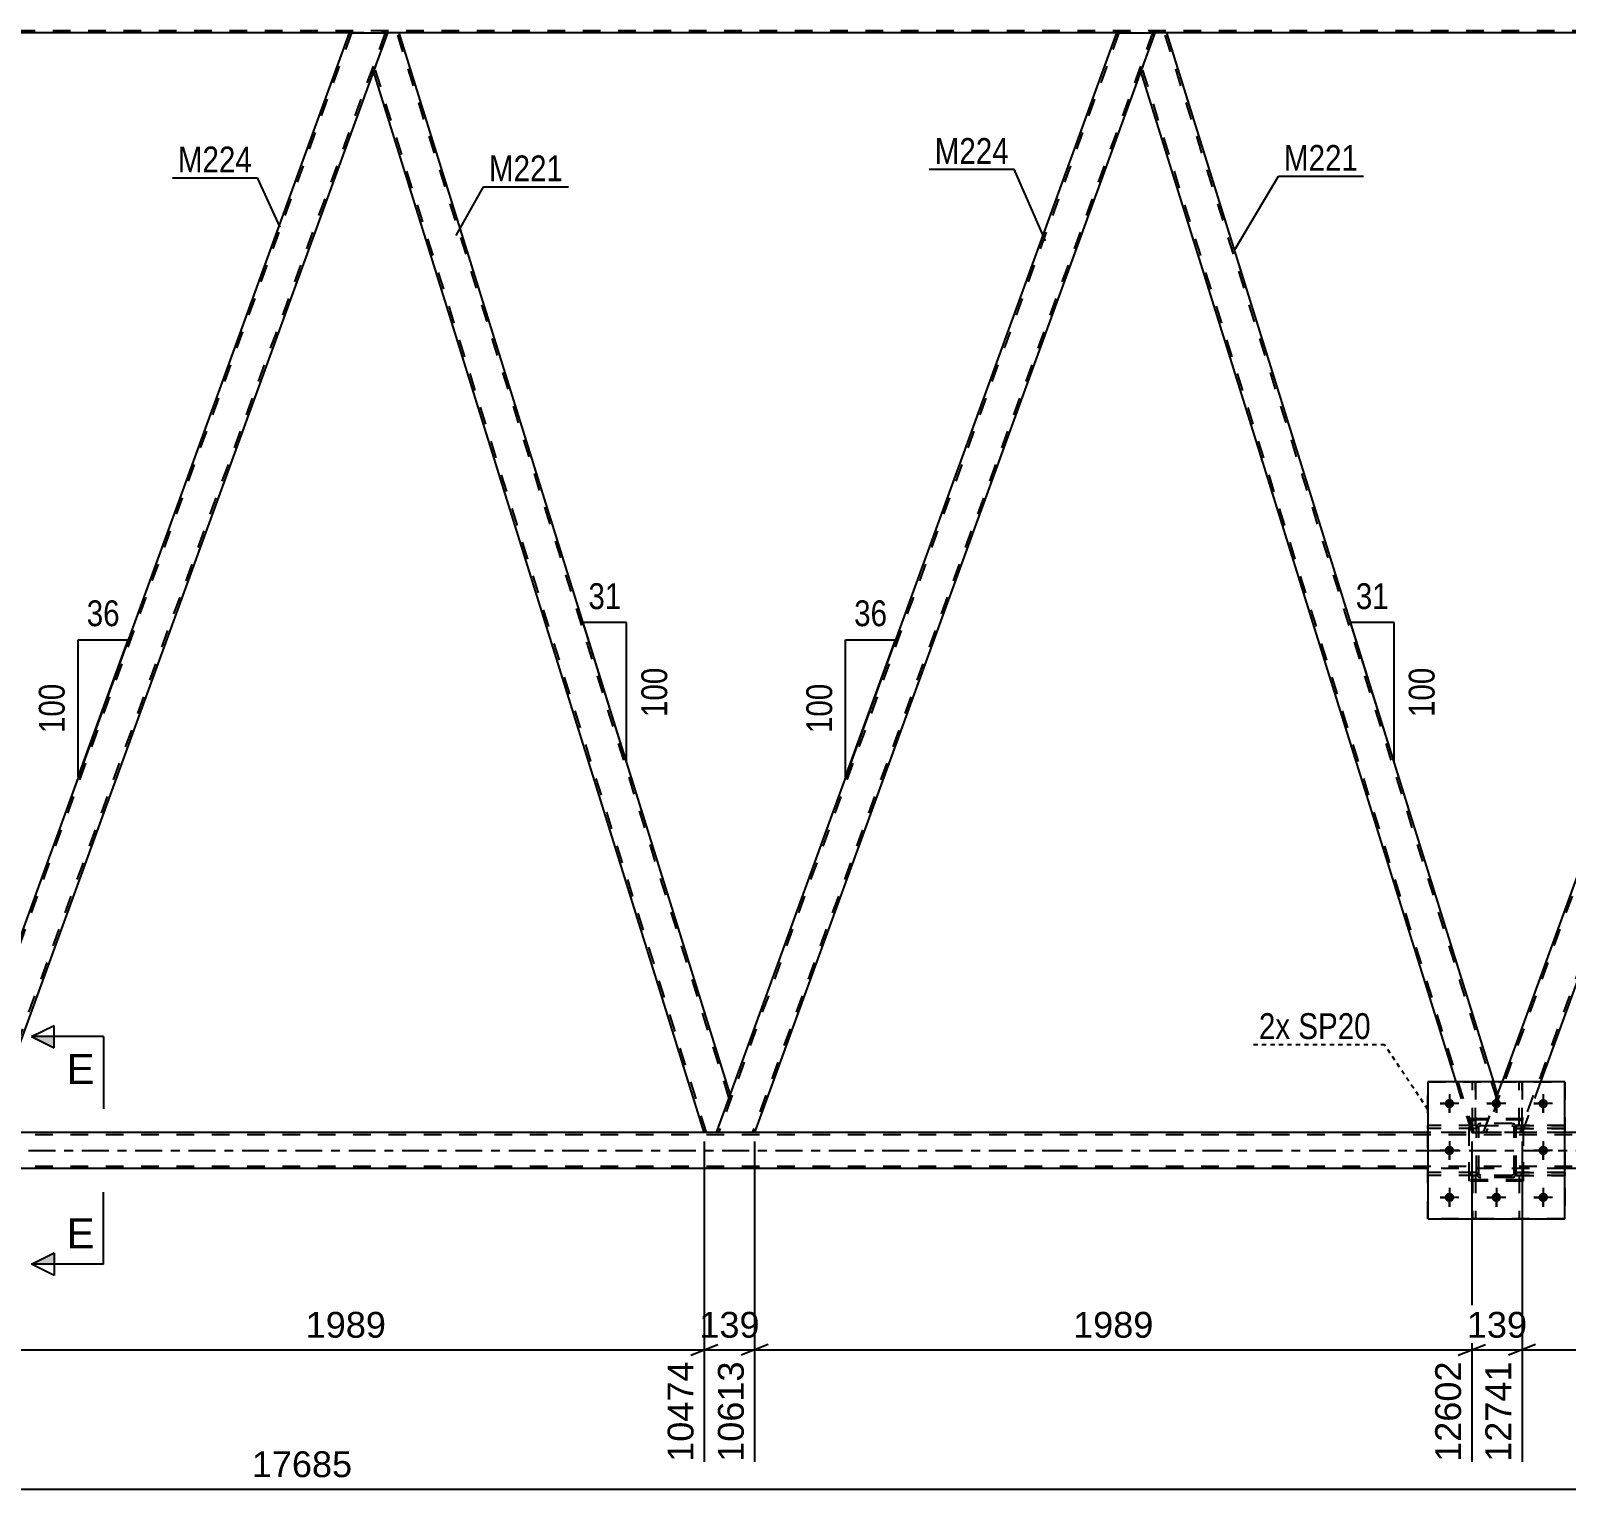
# Model space of a CAD drawing. Header units: millimetres. Extents: x 0 to 841, y 0 to 594.
# Drawn here: x 382.2 to 552.5, y 269.3 to 431.2 of the extents above; entities that cross this region are included whole.
import ezdxf

# ---------------------------------------------------------------- set-up
doc = ezdxf.new("R2010")
doc.units = ezdxf.units.MM
for name, pattern in [('DXK_LINE_DOT2', [3.9198, 1.9599, -1.9599]), ('DXK_LINE_DOT3', [5.9187, 2.979, -0.9799, 0.9799, -0.9799]), ('DXK_LINE_DOT4', [0.9408, 0.4704, -0.4704])]:
    doc.linetypes.add(name, pattern=pattern)
doc.styles.add('Arial', font='ARIAL.TTF', dxfattribs={"height": 0.2})
doc.styles.add('Arial Narrow', font='ARIALN.TTF', dxfattribs={"height": 0.2})

# ---------------------------------------------------------------- blocks, each defined once
blk = doc.blocks.new('Part-318895945-3729 - 3712')
at = {"color": 7, "linetype": 'DXK_LINE_DOT2'}
for p, q in [((537.16, 299.33), (537.16, 314.53)), ((537.16, 314.53), (552.36, 314.53)), ((552.36, 314.53), (552.36, 299.33)), ((552.36, 299.33), (537.16, 299.33))]:
    blk.add_line(p, q, dxfattribs=at)
blk = doc.blocks.new('Part-318895945-4108 - 3712')
at = {"color": 7, "linetype": 'DXK_LINE_DOT2'}
for p, q in [((547.31, 304.17), (547.63, 304.17)), ((547.31, 304.17), (547.31, 299.33)), ((547.31, 303.57), (547.63, 303.57)), ((547.63, 304.17), (547.63, 299.33)), ((547.63, 299.33), (547.31, 299.33))]:
    blk.add_line(p, q, dxfattribs=at)
blk = doc.blocks.new('Part-318895945-4120 - 3712')
at = {"color": 7, "linetype": 'DXK_LINE_DOT2'}
for p, q in [((547.76, 310.46), (541.76, 310.46)), ((541.76, 303.66), (541.76, 310.46)), ((547.76, 303.66), (547.76, 310.46)), ((547.76, 303.66), (541.76, 303.66))]:
    blk.add_line(p, q, dxfattribs=at)
blk = doc.blocks.new('Part-318895945-3747 - 3712')
at = {"color": 7, "linetype": 'DXK_LINE_DOT2'}
for p, q in [((552.36, 304.49), (546.96, 304.49)), ((546.96, 304.49), (546.96, 304.17)), ((546.96, 304.17), (552.36, 304.17)), ((547.56, 304.17), (547.56, 304.49)), ((552.36, 304.17), (552.36, 304.49))]:
    blk.add_line(p, q, dxfattribs=at)
blk = doc.blocks.new('Part-318895945-3752 - 3712')
at = {"color": 7, "linetype": 'DXK_LINE_DOT2'}
for p, q in [((698.21, 308.68), (109.68, 308.68)), ((698.21, 308.92), (196.62, 308.92)), ((462.48, 308.92), (456.9, 308.92)), ((552.36, 308.92), (537.16, 308.92)), ((698.21, 305.16), (109.68, 305.16)), ((552.36, 304.92), (537.16, 304.92))]:
    blk.add_line(p, q, dxfattribs=at)
at = {"color": 2, "linetype": 'Continuous'}
for p, q in [((456.9, 308.92), (377.34, 308.92)), ((537.16, 308.92), (462.48, 308.92)), ((627.17, 308.92), (552.36, 308.92)), ((537.16, 304.92), (211.82, 304.92)), ((698.21, 304.92), (552.36, 304.92))]:
    blk.add_line(p, q, dxfattribs=at)
at = {"color": 7, "linetype": 'DXK_LINE_DOT3'}
blk.add_line((109.68, 306.92), (698.21, 306.92), dxfattribs=at)
blk = doc.blocks.new('Part-318895945-3821 - 3712')
at = {"color": 2, "linetype": 'Continuous'}
for p, q in [((542.11, 314.53), (542.11, 314.53)), ((542.43, 314.53), (542.11, 314.53)), ((542.43, 314.53), (542.43, 314.53))]:
    blk.add_line(p, q, dxfattribs=at)
at = {"color": 7, "linetype": 'DXK_LINE_DOT2'}
for p, q in [((542.11, 309.69), (542.11, 314.53)), ((542.43, 309.69), (542.43, 314.53)), ((542.11, 310.29), (542.43, 310.29)), ((542.43, 309.69), (542.11, 309.69))]:
    blk.add_line(p, q, dxfattribs=at)
blk = doc.blocks.new('Part-318895945-3836 - 3712')
at = {"color": 7, "linetype": 'DXK_LINE_DOT2'}
for p, q in [((417.75, 430.92), (373.34, 308.92)), ((421.49, 430.92), (377.09, 308.92)), ((417.75, 430.92), (417.77, 430.92)), ((421.75, 430.92), (420.2, 426.67)), ((374.63, 313.17), (373.09, 308.92)), ((373.34, 308.92), (373.36, 308.92))]:
    blk.add_line(p, q, dxfattribs=at)
at = {"color": 2, "linetype": 'Continuous'}
for p, q in [((417.49, 430.92), (374.63, 313.17)), ((417.49, 430.92), (421.75, 430.92)), ((420.2, 426.67), (377.34, 308.92)), ((377.3, 308.92), (373.09, 308.92)), ((377.34, 308.92), (377.3, 308.92))]:
    blk.add_line(p, q, dxfattribs=at)
blk = doc.blocks.new('Part-318895945-3891 - 3712')
at = {"color": 7, "linetype": 'DXK_LINE_DOT2'}
for p, q in [((708.01, 431.16), (109.68, 431.16)), ((423.06, 430.92), (417.49, 430.92)), ((508.2, 430.92), (502.62, 430.92))]:
    blk.add_line(p, q, dxfattribs=at)
at = {"color": 2, "linetype": 'Continuous'}
for p, q in [((417.49, 430.92), (337.93, 430.92)), ((502.62, 430.92), (423.06, 430.92)), ((587.76, 430.92), (508.2, 430.92))]:
    blk.add_line(p, q, dxfattribs=at)
blk = doc.blocks.new('Part-318895945-3904 - 3712')
at = {"color": 2, "linetype": 'Continuous'}
for p, q in [((547.31, 314.53), (547.31, 314.53)), ((547.63, 314.53), (547.31, 314.53)), ((547.63, 314.53), (547.63, 314.53))]:
    blk.add_line(p, q, dxfattribs=at)
at = {"color": 7, "linetype": 'DXK_LINE_DOT2'}
for p, q in [((547.31, 309.69), (547.31, 314.53)), ((547.63, 309.69), (547.63, 314.53)), ((547.31, 310.29), (547.63, 310.29)), ((547.63, 309.69), (547.31, 309.69))]:
    blk.add_line(p, q, dxfattribs=at)
blk = doc.blocks.new('Part-318895945-3911 - 3712')
at = {"color": 7, "linetype": 'DXK_LINE_DOT2'}
for p, q in [((542.43, 304.17), (542.11, 304.17)), ((542.11, 304.17), (542.11, 299.33)), ((542.11, 303.57), (542.43, 303.57)), ((542.43, 304.17), (542.43, 299.33)), ((542.11, 299.33), (542.43, 299.33))]:
    blk.add_line(p, q, dxfattribs=at)
blk = doc.blocks.new('Part-318895945-3941 - 3712')
at = {"color": 7, "linetype": 'DXK_LINE_DOT2'}
for p, q in [((542.11, 304.17), (542.43, 304.17)), ((542.11, 304.17), (542.11, 299.33)), ((542.11, 303.57), (542.43, 303.57)), ((542.43, 304.17), (542.43, 299.33)), ((542.43, 299.33), (542.11, 299.33))]:
    blk.add_line(p, q, dxfattribs=at)
blk = doc.blocks.new('Part-318895945-3949 - 3712')
at = {"color": 7, "linetype": 'DXK_LINE_DOT2'}
for p, q in [((542.56, 309.69), (537.16, 309.69)), ((537.16, 309.37), (537.16, 309.69)), ((542.56, 309.37), (537.16, 309.37)), ((541.96, 309.37), (541.96, 309.69)), ((542.56, 309.69), (542.56, 309.37))]:
    blk.add_line(p, q, dxfattribs=at)
blk = doc.blocks.new('Part-318895945-3959 - 3712')
at = {"color": 2, "linetype": 'Continuous'}
for p, q in [((506.88, 430.92), (505.33, 426.67)), ((508.2, 430.92), (506.88, 430.92)), ((544.48, 314.53), (508.2, 430.92)), ((540.29, 314.53), (505.33, 426.67))]:
    blk.add_line(p, q, dxfattribs=at)
at = {"color": 7, "linetype": 'DXK_LINE_DOT2'}
for p, q in [((544.77, 312.8), (507.95, 430.92)), ((542.29, 308.92), (505.47, 427.05)), ((540.29, 314.53), (542.04, 308.92)), ((544.9, 313.17), (544.48, 314.53)), ((543.35, 308.92), (544.9, 313.17)), ((542.04, 308.92), (543.35, 308.92))]:
    blk.add_line(p, q, dxfattribs=at)
blk = doc.blocks.new('Part-318895945-3964 - 3712')
at = {"color": 2, "linetype": 'Continuous'}
for p, q in [((421.75, 430.92), (420.2, 426.67)), ((423.06, 430.92), (421.75, 430.92)), ((459.77, 313.17), (423.06, 430.92)), ((456.9, 308.92), (420.2, 426.67)), ((459.5, 312.43), (458.22, 308.92)), ((459.77, 313.17), (459.5, 312.43)), ((458.22, 308.92), (456.9, 308.92))]:
    blk.add_line(p, q, dxfattribs=at)
at = {"color": 7, "linetype": 'DXK_LINE_DOT2'}
for p, q in [((459.63, 312.8), (422.81, 430.92)), ((457.15, 308.92), (420.34, 427.05)), ((459.75, 313.12), (459.5, 312.43))]:
    blk.add_line(p, q, dxfattribs=at)
blk = doc.blocks.new('Part-318895945-3982 - 3712')
at = {"color": 7, "linetype": 'DXK_LINE_DOT2'}
for p, q in [((546.96, 309.37), (546.96, 309.69)), ((546.96, 309.69), (552.36, 309.69)), ((552.36, 309.37), (546.96, 309.37)), ((547.56, 309.37), (547.56, 309.69)), ((552.36, 309.69), (552.36, 309.37))]:
    blk.add_line(p, q, dxfattribs=at)
blk = doc.blocks.new('Part-318895945-3983 - 3712')
at = {"color": 7, "linetype": 'DXK_LINE_DOT2'}
for p, q in [((546.96, 304.17), (546.96, 304.49)), ((546.96, 304.49), (552.36, 304.49)), ((552.36, 304.17), (546.96, 304.17)), ((547.56, 304.17), (547.56, 304.49)), ((552.36, 304.49), (552.36, 304.17))]:
    blk.add_line(p, q, dxfattribs=at)
blk = doc.blocks.new('Part-318895945-4117 - 3712')
at = {"color": 7, "linetype": 'DXK_LINE_DOT2'}
for p, q in [((542.56, 309.45), (542.59, 309.63)), ((542.59, 309.63), (542.56, 309.45)), ((542.56, 304.41), (542.56, 309.45)), ((542.8, 309.45), (542.81, 309.54)), ((542.8, 304.41), (542.8, 309.45)), ((542.81, 309.54), (542.87, 309.62)), ((542.85, 309.89), (543.04, 309.93)), ((543.04, 309.93), (542.85, 309.89)), ((542.87, 309.62), (542.94, 309.67)), ((542.94, 309.67), (543.04, 309.69)), ((546.48, 309.93), (543.04, 309.93)), ((543.04, 309.69), (546.48, 309.69)), ((546.48, 309.93), (546.66, 309.89)), ((546.66, 309.89), (546.48, 309.93)), ((546.48, 309.69), (546.57, 309.67)), ((546.57, 309.67), (546.65, 309.62)), ((546.65, 309.62), (546.7, 309.54)), ((546.7, 309.54), (546.72, 309.45)), ((546.72, 304.41), (546.72, 309.45)), ((546.92, 309.63), (546.96, 309.45)), ((546.96, 309.45), (546.92, 309.63)), ((546.96, 304.41), (546.96, 309.45)), ((542.59, 304.22), (542.56, 304.41)), ((542.56, 304.41), (542.59, 304.22)), ((542.81, 304.32), (542.8, 304.41)), ((542.87, 304.24), (542.81, 304.32)), ((543.04, 303.93), (542.85, 303.97)), ((542.85, 303.97), (543.04, 303.93)), ((542.94, 304.19), (542.87, 304.24)), ((543.04, 304.17), (542.94, 304.19)), ((546.48, 304.17), (543.04, 304.17)), ((546.48, 303.93), (543.04, 303.93)), ((546.57, 304.19), (546.48, 304.17)), ((546.66, 303.97), (546.48, 303.93)), ((546.48, 303.93), (546.66, 303.97)), ((546.65, 304.24), (546.57, 304.19)), ((546.7, 304.32), (546.65, 304.24)), ((546.72, 304.41), (546.7, 304.32)), ((546.96, 304.41), (546.92, 304.22)), ((546.92, 304.22), (546.96, 304.41))]:
    blk.add_line(p, q, dxfattribs=at)
at = {"color": 7, "linetype": 'DXK_LINE_DOT3'}
blk.add_line((544.76, 306.93), (544.76, 306.93), dxfattribs=at)
at = {"color": 7, "linetype": 'DXK_LINE_DOT2'}
for centre, start, end in [((543.04, 309.45), 112.5, 157.5), ((543.04, 309.45), 112.5, 157.5), ((546.48, 309.45), 22.5, 67.5), ((546.48, 309.45), 22.5, 67.5), ((543.04, 304.41), 202.5, 247.5), ((543.04, 304.41), 202.5, 247.5), ((546.48, 304.41), 292.5, 337.5), ((546.48, 304.41), 292.5, 337.5)]:
    blk.add_arc(centre, 0.48, start, end, dxfattribs=at)
blk = doc.blocks.new('Part-318895945-3989 - 3712')
at = {"color": 7, "linetype": 'DXK_LINE_DOT2'}
for p, q in [((542.56, 304.49), (537.16, 304.49)), ((537.16, 304.17), (537.16, 304.49)), ((542.56, 304.17), (537.16, 304.17)), ((541.96, 304.17), (541.96, 304.49)), ((542.56, 304.49), (542.56, 304.17))]:
    blk.add_line(p, q, dxfattribs=at)
blk = doc.blocks.new('Part-318895945-3991 - 3712')
at = {"color": 7, "linetype": 'DXK_LINE_DOT2'}
for p, q in [((542.11, 309.69), (542.11, 314.53)), ((542.11, 314.53), (542.43, 314.53)), ((542.43, 314.53), (542.43, 309.69)), ((542.11, 310.29), (542.43, 310.29)), ((542.43, 309.69), (542.11, 309.69))]:
    blk.add_line(p, q, dxfattribs=at)
blk = doc.blocks.new('Part-318895945-3996 - 3712')
at = {"color": 7, "linetype": 'DXK_LINE_DOT2'}
for p, q in [((588.01, 430.92), (543.61, 308.92)), ((591.76, 430.92), (547.36, 308.92)), ((588.01, 430.92), (588.03, 430.92)), ((592.02, 430.92), (590.47, 426.67)), ((543.35, 308.92), (545.39, 314.53)), ((549.65, 314.53), (547.61, 308.92)), ((547.61, 308.92), (543.35, 308.92))]:
    blk.add_line(p, q, dxfattribs=at)
at = {"color": 2, "linetype": 'Continuous'}
for p, q in [((587.76, 430.92), (545.39, 314.53)), ((592.02, 430.92), (587.76, 430.92)), ((590.47, 426.67), (549.65, 314.53))]:
    blk.add_line(p, q, dxfattribs=at)
blk = doc.blocks.new('Part-318895945-4001 - 3712')
at = {"color": 7, "linetype": 'DXK_LINE_DOT2'}
for p, q in [((502.88, 430.92), (458.48, 308.92)), ((506.63, 430.92), (462.22, 308.92)), ((502.88, 430.92), (502.9, 430.92)), ((506.88, 430.92), (505.33, 426.67)), ((459.77, 313.17), (458.22, 308.92)), ((458.48, 308.92), (458.49, 308.92))]:
    blk.add_line(p, q, dxfattribs=at)
at = {"color": 2, "linetype": 'Continuous'}
for p, q in [((502.62, 430.92), (459.77, 313.17)), ((502.62, 430.92), (506.88, 430.92)), ((505.33, 426.67), (462.48, 308.92)), ((462.44, 308.92), (458.22, 308.92)), ((462.48, 308.92), (462.44, 308.92))]:
    blk.add_line(p, q, dxfattribs=at)
blk = doc.blocks.new('Part-318895945-4121 - 3712')
at = {"color": 7, "linetype": 'DXK_LINE_DOT2'}
for p, q in [((547.76, 310.33), (541.76, 310.33)), ((541.76, 303.53), (541.76, 310.33)), ((547.76, 303.53), (547.76, 310.33)), ((547.76, 303.53), (541.76, 303.53))]:
    blk.add_line(p, q, dxfattribs=at)
blk = doc.blocks.new('Bolt-318895945-4056 - 3712')
at = {"linetype": 'Continuous'}
for points in [[(540.08, 312.13, -1), (539.04, 312.13, -1)], [(545.28, 312.13, -1), (544.24, 312.13, -1)], [(550.48, 312.13, -1), (549.44, 312.13, -1)], [(540.08, 306.93, -1), (539.04, 306.93, -1)], [(550.48, 306.93, -1), (549.44, 306.93, -1)], [(540.08, 301.73, -1), (539.04, 301.73, -1)], [(545.28, 301.73, -1), (544.24, 301.73, -1)], [(550.48, 301.73, -1), (549.44, 301.73, -1)]]:
    blk.add_hatch(color=1, dxfattribs=at).paths.add_polyline_path(points)
at = {"color": 1, "linetype": 'Continuous'}
for p, q in [((540.6, 312.13), (538.52, 312.13)), ((539.56, 313.17), (539.56, 311.09)), ((545.8, 312.13), (543.72, 312.13)), ((544.76, 313.17), (544.76, 311.09)), ((551, 312.13), (548.92, 312.13)), ((549.96, 313.17), (549.96, 311.09)), ((540.6, 306.93), (538.52, 306.93)), ((539.56, 307.97), (539.56, 305.89)), ((551, 306.93), (548.92, 306.93)), ((549.96, 307.97), (549.96, 305.89)), ((540.6, 301.73), (538.52, 301.73)), ((539.56, 302.77), (539.56, 300.69)), ((545.8, 301.73), (543.72, 301.73)), ((544.76, 302.77), (544.76, 300.69)), ((551, 301.73), (548.92, 301.73)), ((549.96, 302.77), (549.96, 300.69))]:
    blk.add_line(p, q, dxfattribs=at)
blk = doc.blocks.new('Bolt-318895945-4057 - 3712')
at = {"color": 1, "linetype": 'Continuous'}
for p, q in [((538.52, 312.13), (539.21, 312.13)), ((539.56, 313.17), (539.56, 312.48)), ((539.56, 311.09), (539.56, 311.78)), ((540.6, 312.13), (539.9, 312.13)), ((543.72, 312.13), (544.41, 312.13)), ((544.76, 313.17), (544.76, 312.48)), ((544.76, 311.09), (544.76, 311.78)), ((545.8, 312.13), (545.1, 312.13)), ((548.92, 312.13), (549.61, 312.13)), ((549.96, 313.17), (549.96, 312.48)), ((549.96, 311.09), (549.96, 311.78)), ((551, 312.13), (550.3, 312.13)), ((538.52, 306.93), (539.21, 306.93)), ((539.56, 307.97), (539.56, 307.28)), ((540.6, 306.93), (539.9, 306.93)), ((548.92, 306.93), (549.61, 306.93)), ((549.96, 307.97), (549.96, 307.28)), ((551, 306.93), (550.3, 306.93)), ((539.56, 305.89), (539.56, 306.58)), ((549.96, 305.89), (549.96, 306.58)), ((538.52, 301.73), (539.21, 301.73)), ((539.56, 302.77), (539.56, 302.08)), ((540.6, 301.73), (539.9, 301.73)), ((543.72, 301.73), (544.41, 301.73)), ((544.76, 302.77), (544.76, 302.08)), ((545.8, 301.73), (545.1, 301.73)), ((548.92, 301.73), (549.61, 301.73)), ((549.96, 302.77), (549.96, 302.08)), ((551, 301.73), (550.3, 301.73)), ((539.56, 300.69), (539.56, 301.38)), ((544.76, 300.69), (544.76, 301.38)), ((549.96, 300.69), (549.96, 301.38))]:
    blk.add_line(p, q, dxfattribs=at)
blk = doc.blocks.new('Part-318895945-4069 - 3712')
at = {"color": 7, "linetype": 'DXK_LINE_DOT2'}
for p, q in [((542.56, 309.45), (542.59, 309.63)), ((542.59, 309.63), (542.56, 309.45)), ((542.56, 304.41), (542.56, 309.45)), ((542.8, 309.45), (542.81, 309.54)), ((542.8, 304.41), (542.8, 309.45)), ((542.81, 309.54), (542.87, 309.62)), ((542.85, 309.89), (543.04, 309.93)), ((543.04, 309.93), (542.85, 309.89)), ((542.87, 309.62), (542.94, 309.67)), ((542.94, 309.67), (543.04, 309.69)), ((546.48, 309.93), (543.04, 309.93)), ((543.04, 309.69), (546.48, 309.69)), ((546.48, 309.93), (546.66, 309.89)), ((546.66, 309.89), (546.48, 309.93)), ((546.48, 309.69), (546.57, 309.67)), ((546.57, 309.67), (546.65, 309.62)), ((546.65, 309.62), (546.7, 309.54)), ((546.7, 309.54), (546.72, 309.45)), ((546.72, 304.41), (546.72, 309.45)), ((546.92, 309.63), (546.96, 309.45)), ((546.96, 309.45), (546.92, 309.63)), ((546.96, 304.41), (546.96, 309.45)), ((542.59, 304.22), (542.56, 304.41)), ((542.56, 304.41), (542.59, 304.22)), ((542.81, 304.32), (542.8, 304.41)), ((542.87, 304.24), (542.81, 304.32)), ((543.04, 303.93), (542.85, 303.97)), ((542.85, 303.97), (543.04, 303.93)), ((542.94, 304.19), (542.87, 304.24)), ((543.04, 304.17), (542.94, 304.19)), ((546.48, 304.17), (543.04, 304.17)), ((546.48, 303.93), (543.04, 303.93)), ((546.57, 304.19), (546.48, 304.17)), ((546.66, 303.97), (546.48, 303.93)), ((546.48, 303.93), (546.66, 303.97)), ((546.65, 304.24), (546.57, 304.19)), ((546.7, 304.32), (546.65, 304.24)), ((546.72, 304.41), (546.7, 304.32)), ((546.96, 304.41), (546.92, 304.22)), ((546.92, 304.22), (546.96, 304.41))]:
    blk.add_line(p, q, dxfattribs=at)
at = {"color": 7, "linetype": 'DXK_LINE_DOT3'}
blk.add_line((544.76, 306.93), (544.76, 306.93), dxfattribs=at)
at = {"color": 7, "linetype": 'DXK_LINE_DOT2'}
for centre, start, end in [((543.04, 309.45), 112.5, 157.5), ((543.04, 309.45), 112.5, 157.5), ((546.48, 309.45), 22.5, 67.5), ((546.48, 309.45), 22.5, 67.5), ((543.04, 304.41), 202.5, 247.5), ((543.04, 304.41), 202.5, 247.5), ((546.48, 304.41), 292.5, 337.5), ((546.48, 304.41), 292.5, 337.5)]:
    blk.add_arc(centre, 0.48, start, end, dxfattribs=at)
blk = doc.blocks.new('Part-318895945-4074 - 3712')
at = {"color": 7, "linetype": 'DXK_LINE_DOT2'}
for p, q in [((542.56, 304.49), (537.16, 304.49)), ((537.16, 304.49), (537.16, 304.17)), ((542.56, 304.17), (537.16, 304.17)), ((541.96, 304.17), (541.96, 304.49)), ((542.56, 304.17), (542.56, 304.49))]:
    blk.add_line(p, q, dxfattribs=at)
blk = doc.blocks.new('Part-318895945-4075 - 3712')
at = {"color": 7, "linetype": 'DXK_LINE_DOT2'}
for p, q in [((547.31, 309.69), (547.31, 314.53)), ((547.31, 314.53), (547.63, 314.53)), ((547.63, 314.53), (547.63, 309.69)), ((547.31, 310.29), (547.63, 310.29)), ((547.63, 309.69), (547.31, 309.69))]:
    blk.add_line(p, q, dxfattribs=at)
blk = doc.blocks.new('Part-318895945-4100 - 3712')
at = {"color": 2, "linetype": 'Continuous'}
for p, q in [((537.16, 314.53), (537.16, 299.33)), ((552.36, 314.53), (537.16, 314.53)), ((552.36, 299.33), (552.36, 314.53)), ((537.16, 299.33), (552.36, 299.33))]:
    blk.add_line(p, q, dxfattribs=at)
blk = doc.blocks.new('Part-318895945-4110 - 3712')
at = {"color": 7, "linetype": 'DXK_LINE_DOT2'}
for p, q in [((547.63, 304.17), (547.31, 304.17)), ((547.31, 304.17), (547.31, 299.33)), ((547.31, 303.57), (547.63, 303.57)), ((547.63, 304.17), (547.63, 299.33)), ((547.31, 299.33), (547.63, 299.33))]:
    blk.add_line(p, q, dxfattribs=at)
blk = doc.blocks.new('Part-318895945-4114 - 3712')
at = {"color": 7, "linetype": 'DXK_LINE_DOT2'}
for p, q in [((542.56, 309.69), (537.16, 309.69)), ((537.16, 309.69), (537.16, 309.37)), ((542.56, 309.37), (537.16, 309.37)), ((541.96, 309.37), (541.96, 309.69)), ((542.56, 309.37), (542.56, 309.69))]:
    blk.add_line(p, q, dxfattribs=at)
blk = doc.blocks.new('Part-318895945-4118 - 3712')
at = {"color": 7, "linetype": 'DXK_LINE_DOT2'}
for p, q in [((552.36, 309.69), (546.96, 309.69)), ((546.96, 309.69), (546.96, 309.37)), ((546.96, 309.37), (552.36, 309.37)), ((547.56, 309.37), (547.56, 309.69)), ((552.36, 309.37), (552.36, 309.69))]:
    blk.add_line(p, q, dxfattribs=at)
blk = doc.blocks.new('StraightDimension-318895945-4561 - 3712')
at = {"color": 7, "linetype": 'Continuous'}
blk.add_line((82, 269.34), (742.51, 269.34), dxfattribs=at)
at = {"color": 0}
blk.add_wipeout([(418.41, 270.09), (418.41, 274.29), (406.1, 274.29), (406.1, 270.09)], dxfattribs=at)
at = {"color": 3, "style": 'Arial'}
blk.add_text('17685', height=2.865, dxfattribs=at).set_placement((406.7, 270.69))
blk = doc.blocks.new('AngleDimension-318895945-4891 - 3712')
at = {"color": 7, "linetype": 'Continuous'}
for p, q in [((387.44, 363.6), (392.98, 363.6)), ((387.44, 348.37), (392.98, 363.6)), ((387.44, 348.37), (387.44, 363.6)), ((389.29, 353.45), (392.98, 363.6))]:
    blk.add_line(p, q, dxfattribs=at)
at = {"color": 0}
for points in [[(392.64, 364.5), (392.64, 368.7), (387.79, 368.7), (387.79, 364.5)], [(386.54, 359.33), (382.34, 359.33), (382.34, 352.64), (386.54, 352.64)]]:
    blk.add_wipeout(points, dxfattribs=at)
at = {"color": 3, "style": 'Arial Narrow'}
blk.add_text('36', height=2.863, dxfattribs=at).set_placement((388.39, 365.1))
blk.add_text('100', height=2.863, rotation=90.0002, dxfattribs=at).set_placement((385.94, 353.24))
blk = doc.blocks.new('StraightDimension-318895945-4348 - 3712')
at = {"color": 7, "linetype": 'Continuous'}
for p, q in [((456.9, 307.92), (456.9, 272.39)), ((462.48, 307.92), (462.48, 272.39)), ((455.4, 284.21), (458.4, 285.41)), ((456.9, 284.81), (462.48, 284.81)), ((463.98, 285.41), (460.98, 284.21))]:
    blk.add_line(p, q, dxfattribs=at)
at = {"color": 0}
blk.add_wipeout([(463.62, 285.56), (463.62, 289.76), (455.75, 289.76), (455.75, 285.56)], dxfattribs=at)
at = {"color": 0, "linetype": 'Continuous'}
blk.add_wipeout([(461.88, 284.11), (457.68, 284.11), (457.68, 271.79), (461.88, 271.79)], dxfattribs=at)
at = {"color": 3, "style": 'Arial'}
blk.add_text('139', height=2.865, dxfattribs=at).set_placement((456.35, 286.16))
at = {"color": 3, "linetype": 'Continuous', "style": 'Arial'}
blk.add_text('10613', height=2.865, rotation=90.0002, dxfattribs=at).set_placement((461.28, 272.39))
blk = doc.blocks.new('AngleDimension-318895945-4620 - 3712')
at = {"color": 7, "linetype": 'Continuous'}
for p, q in [((446.26, 356.49), (443.46, 365.5)), ((448.28, 365.5), (443.46, 365.5)), ((448.28, 350.03), (443.46, 365.5)), ((448.28, 350.03), (448.28, 365.5))]:
    blk.add_line(p, q, dxfattribs=at)
at = {"color": 0}
for points in [[(448.3, 366.4), (448.3, 370.6), (443.44, 370.6), (443.44, 366.4)], [(453.38, 361.11), (449.18, 361.11), (449.18, 354.42), (453.38, 354.42)]]:
    blk.add_wipeout(points, dxfattribs=at)
at = {"color": 3, "style": 'Arial Narrow'}
blk.add_text('31', height=2.863, dxfattribs=at).set_placement((444.04, 367))
blk.add_text('100', height=2.863, rotation=90.0002, dxfattribs=at).set_placement((452.78, 355.02))
blk = doc.blocks.new('AngleDimension-318895945-4174 - 3712')
at = {"color": 7, "linetype": 'Continuous'}
for p, q in [((472.58, 363.6), (478.12, 363.6)), ((472.58, 348.37), (478.12, 363.6)), ((472.58, 348.37), (472.58, 363.6)), ((474.43, 353.45), (478.12, 363.6))]:
    blk.add_line(p, q, dxfattribs=at)
at = {"color": 0}
for points in [[(477.78, 364.5), (477.78, 368.7), (472.92, 368.7), (472.92, 364.5)], [(471.68, 359.33), (467.48, 359.33), (467.48, 352.64), (471.68, 352.64)]]:
    blk.add_wipeout(points, dxfattribs=at)
at = {"color": 3, "style": 'Arial Narrow'}
blk.add_text('36', height=2.863, dxfattribs=at).set_placement((473.52, 365.1))
blk.add_text('100', height=2.863, rotation=90.0002, dxfattribs=at).set_placement((471.08, 353.24))
blk = doc.blocks.new('AngleDimension-318895945-4188 - 3712')
at = {"color": 7, "linetype": 'Continuous'}
for p, q in [((531.4, 356.49), (528.59, 365.5)), ((533.41, 365.5), (528.59, 365.5)), ((533.41, 350.03), (528.59, 365.5)), ((533.41, 350.03), (533.41, 365.5))]:
    blk.add_line(p, q, dxfattribs=at)
at = {"color": 0}
for points in [[(533.43, 366.4), (533.43, 370.6), (528.57, 370.6), (528.57, 366.4)], [(538.51, 361.11), (534.31, 361.11), (534.31, 354.42), (538.51, 354.42)]]:
    blk.add_wipeout(points, dxfattribs=at)
at = {"color": 3, "style": 'Arial Narrow'}
blk.add_text('31', height=2.863, dxfattribs=at).set_placement((529.17, 367))
blk.add_text('100', height=2.863, rotation=90.0002, dxfattribs=at).set_placement((537.91, 355.02))
blk = doc.blocks.new('StraightDimension-318895945-4334 - 3712')
at = {"color": 7, "linetype": 'Continuous'}
for p, q in [((377.34, 307.92), (377.34, 274.61)), ((456.9, 307.92), (456.9, 272.39)), ((378.84, 285.41), (375.84, 284.21)), ((377.34, 284.81), (456.9, 284.81)), ((455.4, 284.21), (458.4, 285.41))]:
    blk.add_line(p, q, dxfattribs=at)
at = {"color": 0}
blk.add_wipeout([(422.17, 285.56), (422.17, 289.76), (412.08, 289.76), (412.08, 285.56)], dxfattribs=at)
at = {"color": 0, "linetype": 'Continuous'}
blk.add_wipeout([(456.3, 284.11), (452.1, 284.11), (452.1, 271.79), (456.3, 271.79)], dxfattribs=at)
at = {"color": 3, "style": 'Arial'}
blk.add_text('1989', height=2.865, dxfattribs=at).set_placement((412.68, 286.16))
at = {"color": 3, "linetype": 'Continuous', "style": 'Arial'}
blk.add_text('10474', height=2.865, rotation=90.0002, dxfattribs=at).set_placement((455.7, 272.39))
blk = doc.blocks.new('StraightDimension-318895945-4362 - 3712')
at = {"color": 7, "linetype": 'Continuous'}
for p, q in [((462.48, 307.92), (462.48, 272.39)), ((542.04, 307.92), (542.04, 272.39)), ((463.98, 285.41), (460.98, 284.21)), ((462.48, 284.81), (542.04, 284.81)), ((540.54, 284.21), (543.54, 285.41))]:
    blk.add_line(p, q, dxfattribs=at)
at = {"color": 0}
blk.add_wipeout([(507.3, 285.56), (507.3, 289.76), (497.21, 289.76), (497.21, 285.56)], dxfattribs=at)
at = {"color": 0, "linetype": 'Continuous'}
blk.add_wipeout([(541.44, 284.11), (537.24, 284.11), (537.24, 271.79), (541.44, 271.79)], dxfattribs=at)
at = {"color": 3, "style": 'Arial'}
blk.add_text('1989', height=2.865, dxfattribs=at).set_placement((497.81, 286.16))
at = {"color": 3, "linetype": 'Continuous', "style": 'Arial'}
blk.add_text('12602', height=2.865, rotation=90.0002, dxfattribs=at).set_placement((540.84, 272.39))
blk = doc.blocks.new('StraightDimension-318895945-4376 - 3712')
at = {"color": 7, "linetype": 'Continuous'}
for p, q in [((542.04, 307.92), (542.04, 272.39)), ((547.61, 307.92), (547.61, 272.39)), ((540.54, 284.21), (543.54, 285.41)), ((542.04, 284.81), (547.61, 284.81)), ((549.11, 285.41), (546.11, 284.21))]:
    blk.add_line(p, q, dxfattribs=at)
at = {"color": 0}
blk.add_wipeout([(548.76, 285.56), (548.76, 289.76), (540.89, 289.76), (540.89, 285.56)], dxfattribs=at)
at = {"color": 0, "linetype": 'Continuous'}
blk.add_wipeout([(547.01, 284.11), (542.81, 284.11), (542.81, 271.79), (547.01, 271.79)], dxfattribs=at)
at = {"color": 3, "style": 'Arial'}
blk.add_text('139', height=2.865, dxfattribs=at).set_placement((541.49, 286.16))
at = {"color": 3, "linetype": 'Continuous', "style": 'Arial'}
blk.add_text('12741', height=2.865, rotation=90.0002, dxfattribs=at).set_placement((546.41, 272.39))
blk = doc.blocks.new('StraightDimension-318895945-4390 - 3712')
at = {"color": 7, "linetype": 'Continuous'}
for p, q in [((547.61, 307.92), (547.61, 272.39)), ((627.17, 307.92), (627.17, 272.39)), ((549.11, 285.41), (546.11, 284.21)), ((547.61, 284.81), (627.17, 284.81)), ((625.67, 284.21), (628.67, 285.41))]:
    blk.add_line(p, q, dxfattribs=at)
at = {"color": 0}
blk.add_wipeout([(592.44, 285.56), (592.44, 289.76), (582.34, 289.76), (582.34, 285.56)], dxfattribs=at)
at = {"color": 0, "linetype": 'Continuous'}
blk.add_wipeout([(626.57, 284.11), (622.37, 284.11), (622.37, 271.79), (626.57, 271.79)], dxfattribs=at)
at = {"color": 3, "style": 'Arial'}
blk.add_text('1989', height=2.865, dxfattribs=at).set_placement((582.94, 286.16))
at = {"color": 3, "linetype": 'Continuous', "style": 'Arial'}
blk.add_text('14730', height=2.865, rotation=90.0002, dxfattribs=at).set_placement((625.97, 272.39))
blk = doc.blocks.new('Mark-318895945-3960 - 3712')
at = {"color": 0}
blk.add_wipeout([(441.23, 414.46), (441.23, 417.46), (433.01, 417.46), (433.01, 414.46)], dxfattribs=at)
blk.add_wipeout([(441.23, 414.46), (441.23, 417.46), (433.01, 417.46), (433.01, 414.46)], dxfattribs=at)
at = {"color": 30, "linetype": 'Continuous'}
for p, q in [((429.39, 408.45), (432.41, 413.86)), ((432.41, 413.86), (441.83, 413.86))]:
    blk.add_line(p, q, dxfattribs=at)
at = {"color": 3, "style": 'Arial Narrow'}
blk.add_text('M221', height=2.863, dxfattribs=at).set_placement((433.01, 414.46))
blk = doc.blocks.new('Mark-318895945-3832 - 3712')
at = {"color": 0}
blk.add_wipeout([(406.72, 415.45), (406.72, 418.45), (398.5, 418.45), (398.5, 415.45)], dxfattribs=at)
blk.add_wipeout([(406.72, 415.45), (406.72, 418.45), (398.5, 418.45), (398.5, 415.45)], dxfattribs=at)
at = {"color": 30, "linetype": 'Continuous'}
for p in [(397.9, 414.85), (409.83, 409.37)]:
    blk.add_line(p, (407.32, 414.85), dxfattribs=at)
at = {"color": 3, "style": 'Arial Narrow'}
blk.add_text('M224', height=2.863, dxfattribs=at).set_placement((398.5, 415.45))
blk = doc.blocks.new('Mark-318895945-3955 - 3712')
at = {"color": 0}
blk.add_wipeout([(529.43, 415.62), (529.43, 418.62), (521.2, 418.62), (521.2, 415.62)], dxfattribs=at)
blk.add_wipeout([(529.43, 415.62), (529.43, 418.62), (521.2, 418.62), (521.2, 415.62)], dxfattribs=at)
at = {"color": 30, "linetype": 'Continuous'}
for p, q in [((515.71, 406.83), (520.6, 415.02)), ((520.6, 415.02), (530.03, 415.02))]:
    blk.add_line(p, q, dxfattribs=at)
at = {"color": 3, "style": 'Arial Narrow'}
blk.add_text('M221', height=2.863, dxfattribs=at).set_placement((521.2, 415.62))
blk = doc.blocks.new('Mark-318895945-3997 - 3712')
at = {"color": 0}
blk.add_wipeout([(490.69, 416.39), (490.69, 419.39), (482.46, 419.39), (482.46, 416.39)], dxfattribs=at)
blk.add_wipeout([(490.69, 416.39), (490.69, 419.39), (482.46, 419.39), (482.46, 416.39)], dxfattribs=at)
at = {"color": 30, "linetype": 'Continuous'}
for p in [(481.86, 415.79), (494.76, 407.87)]:
    blk.add_line(p, (491.29, 415.79), dxfattribs=at)
at = {"color": 3, "style": 'Arial Narrow'}
blk.add_text('M224', height=2.863, dxfattribs=at).set_placement((482.46, 416.39))
blk = doc.blocks.new('SectionMark-318895945-4993 - 3712')
at = {"linetype": 'Continuous'}
for points in [[(384.76, 319.56), (384.76, 318.31), (382.26, 319.56)], [(384.76, 295.57), (384.76, 294.32), (382.26, 294.32)]]:
    blk.add_hatch(color=6, dxfattribs=at).paths.add_polyline_path(points)
at = {"color": 6, "linetype": 'Continuous'}
for p, q in [((382.26, 319.56), (384.76, 320.81)), ((384.76, 318.31), (384.76, 320.81)), ((390.26, 319.56), (382.26, 319.56)), ((382.26, 319.56), (384.76, 318.31)), ((390.26, 319.56), (390.26, 311.56)), ((390.26, 294.32), (390.26, 302.32)), ((382.26, 294.32), (384.76, 295.57)), ((384.76, 295.57), (384.76, 293.07)), ((390.26, 294.32), (382.26, 294.32)), ((384.76, 293.07), (382.26, 294.32))]:
    blk.add_line(p, q, dxfattribs=at)
at = {"color": 0, "linetype": 'Continuous'}
for points in [[(389.26, 314.31), (389.26, 317.81), (386.15, 317.81), (386.15, 314.31)], [(389.26, 296.07), (389.26, 299.57), (386.15, 299.57), (386.15, 296.07)]]:
    blk.add_wipeout(points, dxfattribs=at)
at = {"color": 3, "linetype": 'Continuous', "style": 'Arial'}
for p in [(386.15, 314.31), (386.15, 296.07)]:
    blk.add_text('E', height=3.34, dxfattribs=at).set_placement(p)
blk = doc.blocks.new('MarkSet-318895945-5037 - 3712')
at = {"color": 30, "linetype": 'DXK_LINE_DOT4'}
blk.add_line((537.16, 311.48), (532.33, 318.7), dxfattribs=at)
at = {"color": 0}
for points in [[(521.89, 319.3), (521.89, 322.3), (518.42, 322.3), (518.42, 319.3)], [(530.83, 319.3), (530.83, 322.3), (522.79, 322.3), (522.79, 319.3)]]:
    blk.add_wipeout(points, dxfattribs=at)
for points in [[(521.89, 319.3), (521.89, 322.3), (518.42, 322.3), (518.42, 319.3)], [(530.83, 319.3), (530.83, 322.3), (522.79, 322.3), (522.79, 319.3)]]:
    blk.add_wipeout(points, dxfattribs=at)
at = {"color": 30, "linetype": 'DXK_LINE_DOT4'}
blk.add_line((517.82, 318.7), (532.33, 318.7), dxfattribs=at)
at = {"color": 3, "style": 'Arial Narrow'}
for s, p in [('2x', (518.42, 319.3)), ('SP20', (522.79, 319.3))]:
    blk.add_text(s, height=2.863, dxfattribs=at).set_placement(p)

msp = doc.modelspace()

# ---------------------------------------------------------------- block references
for name in ['Part-318895945-3891 - 3712', 'Part-318895945-3836 - 3712', 'Part-318895945-3964 - 3712', 'Part-318895945-4001 - 3712', 'Part-318895945-3959 - 3712', 'Part-318895945-3996 - 3712', 'Part-318895945-3729 - 3712', 'Part-318895945-4100 - 3712', 'Part-318895945-3821 - 3712', 'Part-318895945-3991 - 3712', 'Part-318895945-3904 - 3712', 'Part-318895945-4075 - 3712', 'Bolt-318895945-4056 - 3712', 'Bolt-318895945-4057 - 3712', 'Part-318895945-4120 - 3712', 'Part-318895945-4121 - 3712', 'Part-318895945-3752 - 3712', 'Part-318895945-3949 - 3712', 'Part-318895945-4114 - 3712', 'Part-318895945-4117 - 3712', 'Part-318895945-4069 - 3712', 'Part-318895945-3982 - 3712', 'Part-318895945-4118 - 3712', 'Part-318895945-3989 - 3712', 'Part-318895945-4074 - 3712', 'Part-318895945-3911 - 3712', 'Part-318895945-3941 - 3712', 'Part-318895945-3747 - 3712', 'Part-318895945-3983 - 3712', 'Part-318895945-4108 - 3712', 'Part-318895945-4110 - 3712']:
    msp.add_blockref(name, (0, 0))

# ---------------------------------------------------------------- next in the draw order: block references
msp.add_blockref('StraightDimension-318895945-4561 - 3712', (0, 0))

# ---------------------------------------------------------------- next in the draw order: block references
for name in ['Mark-318895945-3997 - 3712', 'Mark-318895945-3832 - 3712', 'Mark-318895945-3960 - 3712', 'Mark-318895945-3955 - 3712', 'AngleDimension-318895945-4620 - 3712', 'AngleDimension-318895945-4188 - 3712', 'AngleDimension-318895945-4891 - 3712', 'AngleDimension-318895945-4174 - 3712', 'MarkSet-318895945-5037 - 3712', 'StraightDimension-318895945-4348 - 3712']:
    msp.add_blockref(name, (0, 0))

# ---------------------------------------------------------------- next in the draw order: block references
for name in ['StraightDimension-318895945-4334 - 3712', 'StraightDimension-318895945-4362 - 3712']:
    msp.add_blockref(name, (0, 0))

# ---------------------------------------------------------------- next in the draw order: block references
for name in ['SectionMark-318895945-4993 - 3712', 'StraightDimension-318895945-4376 - 3712']:
    msp.add_blockref(name, (0, 0))

# ---------------------------------------------------------------- next in the draw order: block references
msp.add_blockref('StraightDimension-318895945-4390 - 3712', (0, 0))

doc.saveas('drawing.dxf')
